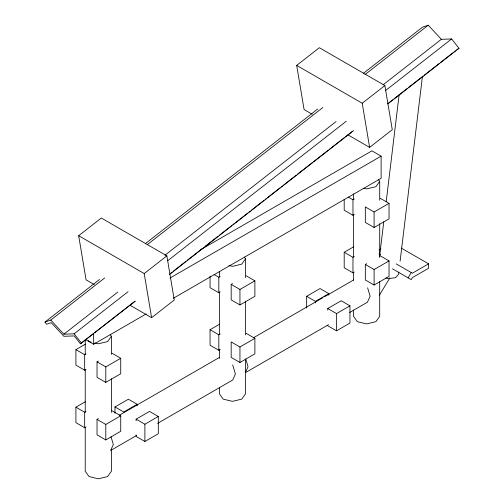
<?xml version="1.0" encoding="UTF-8"?>
<svg xmlns="http://www.w3.org/2000/svg" width="504" height="504" viewBox="0 0 504 504"><rect width="100%" height="100%" fill="white"/><g stroke="black" fill="none" stroke-linecap="round" stroke-linejoin="round"><path stroke-width="0.76" d="M85.119 339.324L93.662 344.251L93.662 333.572M379.613 256.152L383.758 221.854M386.209 201.587L399.111 94.796M398.796 272.047L398.519 274.384L395.501 277.736L388.137 278.58L385.913 277.931M400.119 261.135L422.44 76.394M408.146 277.849L411.214 272.538M379.323 295.287L389.838 277.931M110.13 334.473L111.409 336.256L107.573 341.599L98.318 343.81L94.758 342.959M244.282 257.021L245.555 258.804L241.725 264.146L232.47 266.364L228.911 265.507M378.428 179.569L379.707 181.352L375.877 186.694L366.616 188.912L363.768 188.231M94.179 284.539L86.071 279.859L78.668 235.708L101.317 218.018L166.856 255.862L174.258 300.006L151.616 317.696L129.994 305.216M312.197 114.232L304.088 109.544L296.686 65.4L319.328 47.71L384.873 85.548L392.276 129.698L369.627 147.388L348.006 134.902M135.469 301.039L80.432 343.785L74.214 335.922L63.888 336.288L51.219 322.648L46.589 324.248L45.001 322.062L99.54 279.455M145.404 243.621L317.709 109.022M363.573 73.193L422.453 27.197L428.236 25.2L441.346 39.312L451.609 38.953L458.999 48.302L387.721 103.982M45.001 322.062L50.784 320.059L104.706 277.937M147.47 244.528L322.869 107.51M365.016 74.586L428.236 25.2M50.784 320.059L63.895 334.171L117.816 292.049M164.921 255.251L335.979 121.622M383.084 84.823L441.346 39.312M151.616 317.696L144.213 273.552L166.856 255.862M369.627 147.388L362.225 103.238L384.873 85.548M63.895 334.171L74.157 333.812L128.079 291.69M167.744 260.7L346.242 121.256M385.289 90.758L451.609 38.953M80.432 343.785L93.448 333.616M94.683 332.646L134.354 301.663M170.302 273.577L172.16 272.128M173.395 271.158L185.793 261.475M187.034 260.505L201.909 248.888M205.008 246.462L218.024 236.3M219.259 235.33L231.657 225.647M232.898 224.677L234.139 223.707M235.374 222.743L247.773 213.06M249.014 212.089L250.249 211.119M251.49 210.149L263.888 200.466M265.129 199.502L266.364 198.532M267.605 197.562L280.003 187.879M281.238 186.915L282.479 185.944M283.721 184.974L296.113 175.291M297.354 174.321L312.228 162.704M313.469 161.734L328.343 150.116M329.584 149.146L344.459 137.529M345.7 136.559L352.516 131.235M387.847 103.635L392.805 99.76M394.04 98.79L407.056 88.622M408.297 87.658L423.171 76.035M424.412 75.071L439.286 63.447M440.527 62.477L452.92 52.794M454.161 51.83L455.402 50.86M456.643 49.89L458.999 48.302M169.558 274.409L353.638 130.612M200.264 249.953L371.927 150.847L381.125 156.158L381.125 178.29L173.363 298.242M169.955 278.076L381.125 156.158M86.027 369.407L84.666 370.188L75.902 365.129L75.902 349.637L85.403 344.15M93.662 344.251L146.11 313.973M75.902 349.637L84.666 354.703L86.027 353.915M214.099 274.522L218.818 277.25L220.172 276.463M348.245 197.07L352.97 199.798L354.325 199.017M111.97 353.216L120.733 358.275L120.733 373.766L105.796 382.391L97.033 377.332L97.033 361.841L98.387 361.053M246.116 275.764L254.885 280.822L254.885 296.314L239.948 304.939L231.178 299.88L231.178 284.388L232.539 283.601M210.048 276.06L210.048 287.677L218.818 292.742L220.172 291.955M344.201 199.382L344.201 210.225L352.97 215.29L354.325 214.502M97.033 361.841L105.796 366.899L120.733 358.275M231.178 284.388L239.948 289.447L254.885 280.822M374.1 211.995L389.038 203.377L389.038 218.862L374.1 227.487L365.331 222.428L365.331 206.936L374.1 211.995L374.1 227.487M86.027 426.945L84.666 427.726L75.902 422.667L75.902 407.175L85.403 401.688M220.172 349.493L218.818 350.274L210.048 345.215L210.048 329.723L219.555 324.236M354.325 272.04L352.97 272.828L344.201 267.763L344.201 252.271L353.707 246.784M75.902 407.175L84.666 412.234L86.027 411.453M210.048 329.723L218.818 334.788L220.172 334.001M344.201 252.271L352.97 257.336L354.325 256.549M378.945 250.009L380.967 248.837M114.988 413.236L114.988 406.961L128.407 399.218L137.17 404.277L137.17 405.846M306.634 308.083L306.634 296.321L320.046 288.572L328.816 293.637L328.816 295.205M111.97 410.754L120.733 415.813L120.733 431.304L105.796 439.929L97.033 434.864L97.033 419.372L98.387 418.591M380.268 255.849L389.038 260.908L389.038 276.4L374.1 285.025L365.331 279.966L365.331 264.474L366.691 263.687M137.17 404.277L123.757 412.026L114.988 406.961M306.634 296.321L315.397 301.379L328.816 293.637M119.347 415.22L219.599 357.336M253.386 337.831L322.951 297.669M324.318 296.881L353.644 279.947M97.033 419.372L105.796 424.437L120.733 415.813M239.948 346.985L254.885 338.36L254.885 353.852L239.948 362.477L231.178 357.412L231.178 341.926L239.948 346.985L239.948 362.477M365.331 264.474L374.1 269.533L389.038 260.908M136.118 420.733L136.118 419.164L149.537 411.415L158.3 416.48L158.3 433.73L144.887 441.473L136.118 436.414L136.118 434.845M327.764 310.086L327.764 308.517L341.176 300.775L349.946 305.834L349.946 323.083L336.527 330.826L327.764 325.767M136.118 419.164L144.887 424.223L158.3 416.48M327.764 308.517L336.527 313.582L349.946 305.834M392.477 268.796L411.214 279.619L412.36 277.628L428.564 268.273L428.564 263.844L412.36 273.2L396.22 263.882M136.527 435.532L110.609 450.494L113.324 444.496L111.031 436.779M157.67 423.322L232.691 380.01L235.399 374.018L232.691 364.896M328.539 324.671L245.335 372.708L248.05 366.717L245.757 358.999M349.681 312.467L367.416 302.23L370.125 296.239L367.624 287.816M91.199 342.109L89.063 341.599L88.206 340.408M296.686 65.4L362.225 103.238M380.268 198.311L389.038 203.377M401.31 248.107L428.564 263.844M378.976 253.922L380.551 254.835M78.668 235.708L144.213 273.552M246.116 333.301L254.885 338.36M74.157 333.812L81.547 343.161M379.707 181.352L379.707 200.189M379.707 223.732L379.707 257.481M379.707 281.805L379.707 316.342L375.877 321.684L366.616 323.896L357.361 321.684L353.524 316.342L353.524 310.061M374.1 269.533L374.1 285.025M353.524 193.908L353.524 199.401M353.524 214.313L353.524 256.693M353.524 272.393L353.524 280.237M352.97 199.798L352.97 215.29M352.97 257.336L352.97 272.828M336.527 313.582L336.527 330.826M315.397 301.379L315.397 302.948M245.555 258.804L245.555 277.641M245.555 301.184L245.555 334.933M245.555 359.257L245.555 393.794L241.725 399.136L232.47 401.348L223.209 399.136L219.379 393.794L219.379 387.513M239.948 289.447L239.948 304.939M219.379 271.36L219.379 276.853M219.379 291.766L219.379 334.146M219.379 349.839L219.379 358.476M218.818 277.25L218.818 292.742M218.818 334.788L218.818 350.274M144.887 424.223L144.887 441.473M111.409 336.256L111.409 354.306M111.409 378.636L111.409 412.379M111.409 450.053L111.409 471.24L107.573 476.589L98.318 478.8L89.063 476.589L85.226 471.24L85.226 427.291M105.796 366.899L105.796 382.391M105.796 424.437L105.796 439.929M85.226 340.181L85.226 354.306M85.226 369.999L85.226 412.379M84.666 354.703L84.666 370.188M84.666 412.234L84.666 427.726"/></g></svg>
